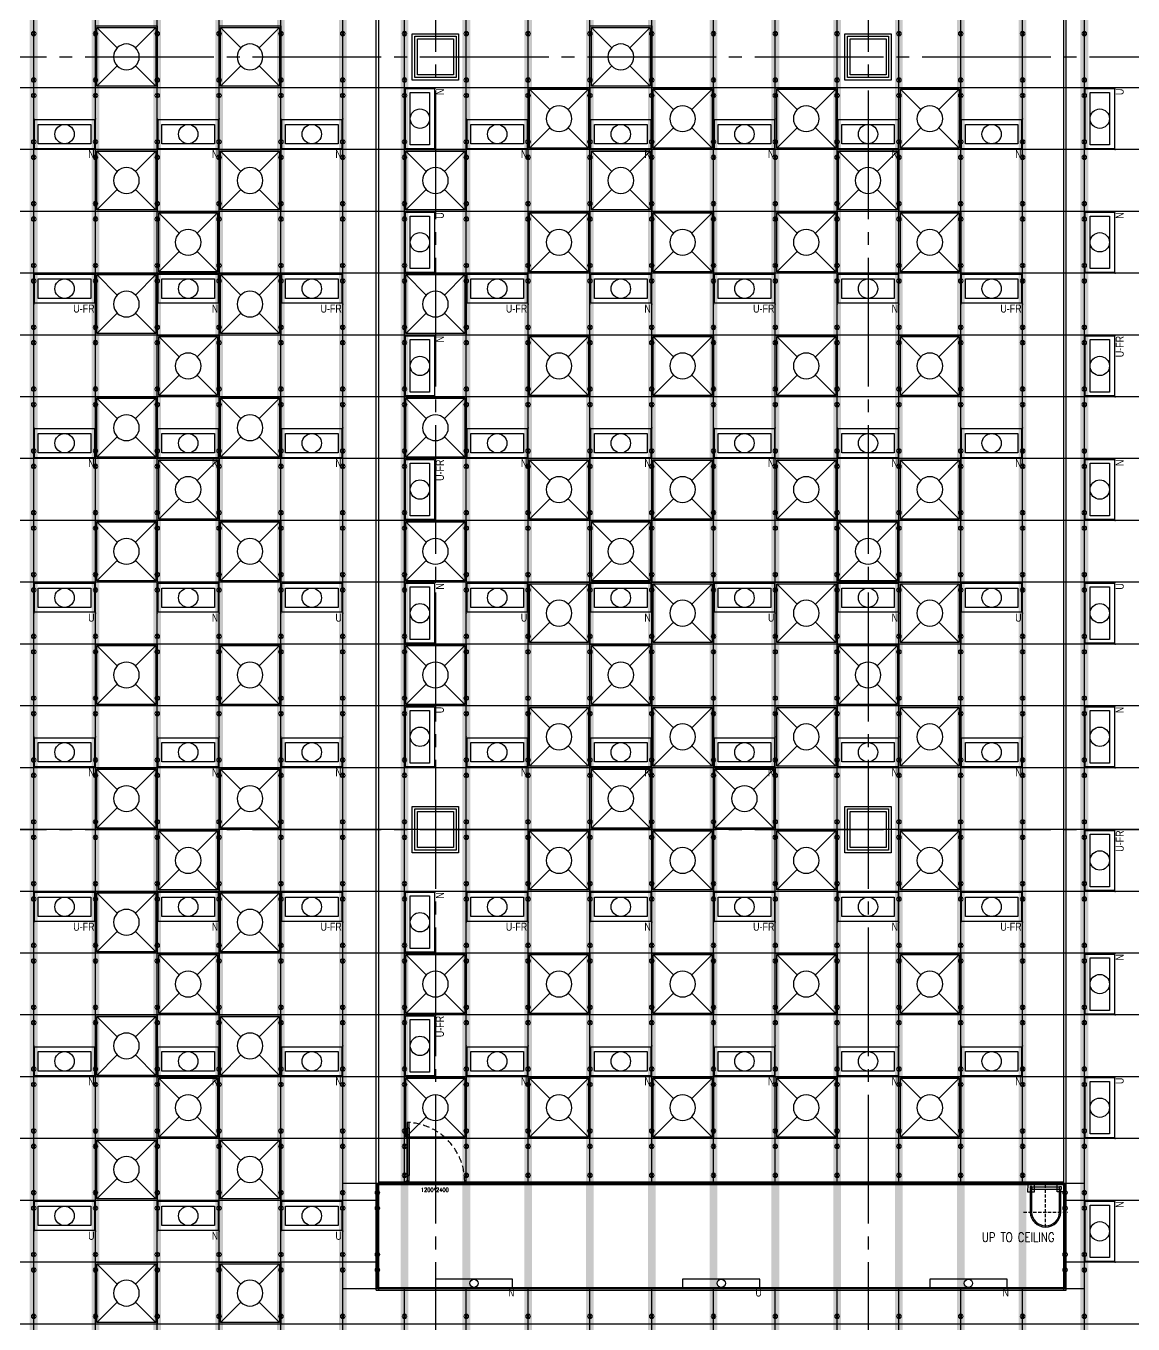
# Model space of a CAD drawing. Header units: millimetres. Extents: x -17313 to 27370, y -1010 to 13584.
# Drawn here: x 4365 to 6515, y 2040 to 4560 of the extents above; entities that cross this region are included whole.
import ezdxf
from ezdxf.enums import TextEntityAlignment as Align

# ---------------------------------------------------------------- set-up
doc = ezdxf.new("R2010")
doc.units = ezdxf.units.MM
doc.header["$LTSCALE"] = 100
for name, pattern in [('188K-SM-03-F10-ARCH-PA-Y2257103$0$18P6-SM-03-C40-ARCH-PA-Y2211058$0$DASHED', [19.05, 12.7, -6.35]), ('188K-SM-03-F10-ARCH-PA-Y2257103$0$AP5A-SM-03-F20-ARCH-PA-Y2230801+Y2230803$0$ALL-PA-TXT-Y2221201$0$DASHED', [19.05, 12.7, -6.35]), ('X-S-FAB-L10$0$COL-CEN-LIN', [3.25, 2.5, -0.25, 0.25, -0.25])]:
    doc.linetypes.add(name, pattern=pattern)
for name, color, linetype in [('0-XREF', 7, 'Continuous'), ('188K-SM-03-F10-ARCH-CEIL-Y2257103$0$K-CEIL-4.2', 8, 'Continuous'), ('188K-SM-03-F10-ARCH-CEIL-Y2257103$0$K-CEIL-4.2-AREA', 8, 'Continuous'), ('188K-SM-03-F10-ARCH-CEIL-Y2257103$0$K-鋼構', 121, 'Continuous'), ('188K-SM-03-F10-ARCH-PA-Y2257103$0$K-Door', 53, 'Continuous'), ('188K-SM-03-F10-ARCH-PA-Y2257103$0$K-P-LAD-420', 53, 'Continuous'), ('188K-SM-03-F10-ARCH-PA-Y2257103$0$K-P1S-4.2-單抗', 53, 'Continuous'), ('188K-SM-03-F10-ARCH-PA-Y2257103$0$K-P2D-4.2-雙抗', 53, 'Continuous'), ('188K-SM-06-F10-ELEC-LIGHT-Y2257103$0$E-LIGHT(W)-N', 8, 'Continuous'), ('188K-SM-06-F10-ELEC-LIGHT-Y2257103$0$E-LIGHT(W)-U FR', 8, 'Continuous'), ('188K-SM-06-F10-ELEC-LIGHT-Y2257103$0$E-LIGHT(W)-U XLPE', 8, 'Continuous'), ('188K-SM-06-F10-HVAC-FFU-Y2257103$0$AC-FFU-ULPA', 4, 'Continuous'), ('X-S-FAB-L10$0$0-DIM-TXT', 8, 'Continuous'), ('X-S-FAB-L10$0$BLOCK', 8, 'Continuous'), ('X-S-FAB-L10$0$CCL', 8, 'X-S-FAB-L10$0$COL-CEN-LIN'), ('X-S-FAB-L10$0$COL-S', 8, 'Continuous')]:
    doc.layers.add(name, color=color, linetype=linetype)
doc.layers.add('188K-SM-03-F10-ARCH-CEIL-Y2257103$0$K-吊點-標準', color=8, linetype='Continuous', lineweight=9)
doc.layers.add('188K-SM-03-F10-ARCH-PA-Y2257103$0$K-0-TXT-高度', color=53, linetype='Continuous', plot=False)
doc.layers.add('188K-SM-06-F10-ELEC-LIGHT-Y2257103$0$Defpoints-CAS', color=8, linetype='Continuous', plot=False)
doc.styles.add('188K-SM-03-F10-ARCH-PA-Y2257103$0$18P2-XFDP10$0$AA-TXT', font='simplex.shx', dxfattribs={"width": 0.8, "bigfont": 'chineset.shx'})
doc.styles.add('188K-SM-03-F10-ARCH-PA-Y2257103$0$AP5A-SM-03-F20-ARCH-PA-Y2230801+Y2230803$0$ALL-PA-TXT-Y2221201$0$Standard', font='txt.shx', dxfattribs={"bigfont": 'chineset.shx'})
doc.styles.add('188K-SM-06-F10-ELEC-LIGHT-Y2257103$0$Standard', font='arial.ttf')
doc.styles.add('X-S-FAB-L10$0$CHINA', font='simplex.shx', dxfattribs={"width": 0.75, "bigfont": 'chineset.shx'})
doc.styles.add('X-S-FAB-L10$0$Standard', font='', dxfattribs={"width": 0.8})
doc.styles.add('X-S-FAB-L10$0$TG_NOTE_TEXT', font='simplex.shx', dxfattribs={"width": 0.75, "bigfont": 'chineset.shx'})
doc.styles.get('X-S-FAB-L10$0$Standard').set_extended_font_data('Microsoft JhengHei')

# ---------------------------------------------------------------- blocks, each defined once
blk = doc.blocks.new('188K-SM-06-F10-HVAC-FFU-Y2257103$0$H-FU-U-12x12')
for p, q in [((423, 777), (28, 1172)), ((777, 777), (1172, 1172)), ((28, 28), (423, 423)), ((1172, 28), (777, 423))]:
    blk.add_line(p, q)
blk.add_lwpolyline([(1172, 28), (1172, 1172), (28, 1172), (28, 28)], close=True)
blk.add_circle((600, 600), 250)
at = {"layer": 'DefPoints'}
blk.add_lwpolyline([(1200, 1200), (0, 1200), (0, 0), (1200, 0)], close=True, dxfattribs=at)
blk = doc.blocks.new('188K-SM-06-F10-HVAC-FFU-Y2257103')
at = {"layer": '188K-SM-06-F10-HVAC-FFU-Y2257103$0$AC-FFU-ULPA', "xscale": -0.09999999999999432, "yscale": 0.09999999999999432, "zscale": 0.09999999999999432}
for p in [(4620, 4440), (4860, 4440), (5580, 4440), (5460, 4320), (5700, 4320), (5940, 4320), (6180, 4320), (4620, 4200), (4860, 4200), (5220, 4200), (5580, 4200), (6060, 4200), (4740, 4080), (5460, 4080), (5700, 4080), (5940, 4080), (6180, 4080), (4620, 3960), (4860, 3960), (5220, 3960), (4740, 3840), (5460, 3840), (5700, 3840), (5940, 3840), (6180, 3840), (4620, 3720), (4860, 3720), (5220, 3720), (4740, 3600), (5460, 3600), (5700, 3600), (5940, 3600), (6180, 3600), (4620, 3480), (4860, 3480), (5220, 3480), (5580, 3480), (6060, 3480), (5460, 3360), (5700, 3360), (5940, 3360), (6180, 3360), (4620, 3240), (4860, 3240), (5220, 3240), (5580, 3240), (6060, 3240), (5460, 3120), (5700, 3120), (5940, 3120), (6180, 3120), (4620, 3000), (4860, 3000), (5580, 3000), (5820, 3000), (4740, 2880), (5460, 2880), (5700, 2880), (5940, 2880), (6180, 2880), (4620, 2760), (4860, 2760), (4740, 2640), (5220, 2640), (5460, 2640), (5700, 2640), (5940, 2640), (6180, 2640), (4620, 2520), (4860, 2520), (4740, 2400), (5220, 2400), (5460, 2400), (5700, 2400), (5940, 2400), (6180, 2400), (4620, 2280), (4860, 2280), (4620, 2040), (4860, 2040)]:
    blk.add_blockref('188K-SM-06-F10-HVAC-FFU-Y2257103$0$H-FU-U-12x12', p, dxfattribs=at)
blk = doc.blocks.new('X-S-FAB-L10$0$FAB2-L05')
at = {"layer": 'X-S-FAB-L10$0$CCL'}
for p, q in [((-21000, 11005), (-21000, 0)), ((-20160, 11005), (-20160, 0)), ((-26880, 5220), (1210, 5220)), ((-26880, 3720), (1210, 3720))]:
    blk.add_line(p, q, dxfattribs=at)
at = {"layer": 'X-S-FAB-L10$0$COL-S'}
for points in [[(-21035, 5255), (-20965, 5255), (-20965, 5185), (-21035, 5185)], [(-20195, 5255), (-20125, 5255), (-20125, 5185), (-20195, 5185)], [(-21035, 3755), (-20965, 3755), (-20965, 3685), (-21035, 3685)], [(-20195, 3755), (-20125, 3755), (-20125, 3685), (-20195, 3685)]]:
    blk.add_lwpolyline(points, close=True, dxfattribs=at)
blk = doc.blocks.new('X-S-FAB-L10')
at = {"layer": 'X-S-FAB-L10$0$COL-S'}
for p, q in [((5125, 4535), (5195, 4535)), ((5125, 4465), (5125, 4535)), ((5195, 4535), (5195, 4465)), ((5965, 4535), (6035, 4535)), ((5965, 4465), (5965, 4535)), ((6035, 4535), (6035, 4465)), ((5195, 4465), (5125, 4465)), ((6035, 4465), (5965, 4465)), ((5125, 3035), (5195, 3035)), ((5125, 2965), (5125, 3035)), ((5195, 3035), (5195, 2965)), ((5965, 3035), (6035, 3035)), ((5965, 2965), (5965, 3035)), ((6035, 3035), (6035, 2965)), ((5195, 2965), (5125, 2965)), ((6035, 2965), (5965, 2965))]:
    blk.add_line(p, q, dxfattribs=at)
at = {"layer": 'X-S-FAB-L10$0$BLOCK'}
blk.add_blockref('X-S-FAB-L10$0$FAB2-L05', (26160, -720), dxfattribs=at)
at = {"style": 'X-S-FAB-L10$0$TG_NOTE_TEXT', "width": 0.5, "flags": 1}
for p in [(7463.301, 9020), (18268.251, 8649), (11197.77, 4800.167), (16485.801, 4800.167), (25420.27, 2635), (13360, 320.001, 0), (7463.301, -33.333)]:
    blk.add_attdef('WH', text='', height=20, dxfattribs=at).set_placement(p, align=Align.BOTTOM_LEFT)
at = {"width": 0.5}
for style, p in [('X-S-FAB-L10$0$TG_NOTE_TEXT', (7585, 9020)), ('X-S-FAB-L10$0$TG_NOTE_TEXT', (18389.95, 8649)), ('X-S-FAB-L10$0$TG_NOTE_TEXT', (11117.5, 4813.5)), ('X-S-FAB-L10$0$TG_NOTE_TEXT', (16607.5, 4813.5)), ('X-S-FAB-L10$0$TG_NOTE_TEXT', (25350, 2635)), ('X-S-FAB-L10$0$Standard', (13129.375, 325.001, 0)), ('X-S-FAB-L10$0$TG_NOTE_TEXT', (7585, -20))]:
    blk.add_attdef('DESC', text='', height=10, dxfattribs=dict(at, style=style)).set_placement(p, align=Align.BOTTOM_LEFT)
for tag, style, p in [('TYPE', 'X-S-FAB-L10$0$TG_NOTE_TEXT', (7619.286, 9020)), ('NO', 'X-S-FAB-L10$0$TG_NOTE_TEXT', (7650.095, 9020)), ('TYPE', 'X-S-FAB-L10$0$TG_NOTE_TEXT', (18424.236, 8649)), ('NO', 'X-S-FAB-L10$0$TG_NOTE_TEXT', (18455.045, 8649)), ('NO', 'X-S-FAB-L10$0$TG_NOTE_TEXT', (11088.595, 4813.5)), ('TYPE', 'X-S-FAB-L10$0$TG_NOTE_TEXT', (11151.786, 4813.5)), ('TYPE', 'X-S-FAB-L10$0$TG_NOTE_TEXT', (16641.786, 4813.5)), ('NO', 'X-S-FAB-L10$0$TG_NOTE_TEXT', (16672.595, 4813.5)), ('NO', 'X-S-FAB-L10$0$TG_NOTE_TEXT', (25313, 2635)), ('TYPE', 'X-S-FAB-L10$0$TG_NOTE_TEXT', (25350, 2635)), ('NO', 'X-S-FAB-L10$0$Standard', (13100, 320.001, 0)), ('TYPE', 'X-S-FAB-L10$0$Standard', (13129.375, 320.001, 0)), ('TYPE', 'X-S-FAB-L10$0$TG_NOTE_TEXT', (7619.286, -20)), ('NO', 'X-S-FAB-L10$0$TG_NOTE_TEXT', (7650.095, -20))]:
    blk.add_attdef(tag, text='', height=10, dxfattribs=dict(at, style=style)).set_placement(p, align=Align.BOTTOM_RIGHT)
at = {"style": 'X-S-FAB-L10$0$TG_NOTE_TEXT', "width": 0.5, "flags": 1}
for rotation, p in [(180, (43, 7480)), (180, (943, 7480)), (90, (24310, 3717.77)), (270, (17080, 1711.699))]:
    blk.add_attdef('WH', text='', height=20, rotation=rotation, dxfattribs=at).set_placement(p, align=Align.BOTTOM_LEFT)
at = {"width": 0.5}
for rotation, style, p in [(180, 'X-S-FAB-L10$0$Standard', (317.625, 7480)), (180, 'X-S-FAB-L10$0$Standard', (1217.625, 7480)), (90, 'X-S-FAB-L10$0$TG_NOTE_TEXT', (24310, 3647.5)), (270, 'X-S-FAB-L10$0$TG_NOTE_TEXT', (17080, 1605))]:
    blk.add_attdef('DESC', text='', height=10, rotation=rotation, dxfattribs=dict(at, style=style)).set_placement(p, align=Align.BOTTOM_LEFT)
for tag, rotation, style, p in [('TYPE', 180, 'X-S-FAB-L10$0$Standard', (317.625, 7480)), ('NO', 180, 'X-S-FAB-L10$0$Standard', (347, 7480)), ('TYPE', 180, 'X-S-FAB-L10$0$Standard', (1217.625, 7480)), ('NO', 180, 'X-S-FAB-L10$0$Standard', (1247, 7480)), ('TYPE', 90, 'X-S-FAB-L10$0$TG_NOTE_TEXT', (24310, 3647.5)), ('NO', 90, 'X-S-FAB-L10$0$TG_NOTE_TEXT', (24310, 3610.5)), ('TYPE', 270, 'X-S-FAB-L10$0$TG_NOTE_TEXT', (17080, 1605)), ('NO', 270, 'X-S-FAB-L10$0$TG_NOTE_TEXT', (17080, 1573))]:
    blk.add_attdef(tag, text='', height=10, rotation=rotation, dxfattribs=dict(at, style=style)).set_placement(p, align=Align.BOTTOM_RIGHT)
at = {"layer": 'X-S-FAB-L10$0$0-DIM-TXT', "style": 'X-S-FAB-L10$0$CHINA', "width": 0.75}
for p in [(667.414, 7855.1, -2689.4), (22627.353, 6728.814), (25644.722, 6728.814), (24778.787, 5569.051), (1118.252, 4980), (417.801, 4594.623), (23874.84, 4355), (22927.43, 4330.122), (23749.869, 3901.367), (417.801, 3765.236), (1118.252, 3730), (417.801, 3115.79), (536.882, 2227.832), (16908.994, 1782.652), (888.445, 880.466), (16977.43, 750), (18878.841, 750), (25641.221, 553.233), (21364.03, 526.894)]:
    blk.add_attdef('HIG', text='', height=80, dxfattribs=at).set_placement(p, align=Align.MIDDLE_LEFT)
blk = doc.blocks.new('188K-SM-03-F10-ARCH-CEIL-Y2257103$0$A$C2CA95053')
h = blk.add_hatch(color=256)
edge = h.paths.add_edge_path()
edge.add_arc((0, 0), 0.5, 0, 360)
for p, q in [((3.2, 3.2), (-3.2, -3.2)), ((3.2, -3.2), (-3.2, 3.2))]:
    blk.add_line(p, q)
blk.add_lwpolyline([(-1.6, 2.5), (-1.6, -2.5), (1.6, -2.5), (1.6, 2.5)], close=True)
for radius in [4.5, 0.5]:
    blk.add_circle((0, 0), radius)
blk = doc.blocks.new('188K-SM-03-F10-ARCH-CEIL-Y2257103$0$天花板吊點-附調整片 - 3_8_螺桿吊架 100 mm 高調整片-V1-1FL')
blk.add_blockref('188K-SM-03-F10-ARCH-CEIL-Y2257103$0$A$C2CA95053', (0, 0))
blk = doc.blocks.new('188K-SM-03-F10-ARCH-CEIL-Y2257103')
at = {"layer": '188K-SM-03-F10-ARCH-CEIL-Y2257103$0$K-CEIL-4.2'}
for p, q in [((4380, 312.7), (4380, 8632.2)), ((4500, 312.7), (4500, 8632.2)), ((4620, 312.7), (4620, 8632.2)), ((4740, 312.7), (4740, 8632.2)), ((4860, 312.7), (4860, 8632.2)), ((4980, 312.7), (4980, 8632.2)), ((5100, 2313.7), (5100, 8632.2)), ((5220, 2313.7), (5220, 8632.2)), ((5340, 2313.7), (5340, 8632.2)), ((5460, 2313.7), (5460, 8632.2)), ((5580, 2313.7), (5580, 8632.2)), ((5700, 2313.7), (5700, 8632.2)), ((5820, 2313.7), (5820, 8632.2)), ((5940, 2313.7), (5940, 8632.2)), ((6060, 2313.7), (6060, 8632.2)), ((6180, 2313.7), (6180, 8632.2)), ((6300, 2313.7), (6300, 8632.2)), ((6420, 312.7), (6420, 8632.2)), ((23467.2, 4440), (1847.7, 4440)), ((23467.2, 4320), (1847.7, 4320)), ((23467.2, 4200), (1847.7, 4200)), ((23467.2, 4080), (1847.7, 4080)), ((23467.2, 3960), (1847.7, 3960)), ((23467.2, 3840), (1847.7, 3840)), ((23467.2, 3720), (1847.7, 3720)), ((23467.2, 3600), (1847.7, 3600)), ((24297.2, 3480), (1850, 3480)), ((24297.2, 3360), (1847.7, 3360)), ((24297.2, 3240), (1847.7, 3240)), ((24297.2, 3120), (1847.7, 3120)), ((24297.2, 3000), (1847.7, 3000)), ((24297.2, 2880), (1847.7, 2880)), ((24297.2, 2760), (1847.7, 2760)), ((24297.2, 2640), (1847.7, 2640)), ((24297.2, 2520), (1847.7, 2520)), ((24297.2, 2400), (1847.7, 2400)), ((5047.5, 2108.7), (5047.5, 2313.7)), ((6382.5, 2108.7), (6382.5, 2313.7)), ((5047.2, 2280), (1847.7, 2280)), ((24297.2, 2280), (6382.5, 2280)), ((5047.2, 2160), (1847.7, 2160)), ((24297.2, 2160), (6382.5, 2160)), ((5100, 312.7), (5100, 2108.7)), ((5220, 312.7), (5220, 2108.7)), ((5340, 312.7), (5340, 2108.7)), ((5460, 312.7), (5460, 2108.7)), ((5580, 312.7), (5580, 2108.7)), ((5700, 312.7), (5700, 2108.7)), ((5820, 312.7), (5820, 2108.7)), ((5940, 312.7), (5940, 2108.7)), ((6060, 312.7), (6060, 2108.7)), ((6180, 312.7), (6180, 2108.7)), ((6300, 312.7), (6300, 2108.7)), ((16747.2, 2040), (1847.7, 2040))]:
    blk.add_line(p, q, dxfattribs=at)
at = {"layer": '188K-SM-03-F10-ARCH-CEIL-Y2257103$0$K-CEIL-4.2-AREA'}
for p, q in [((4980, 2313.7), (6420, 2313.7)), ((4980, 2108.7), (6420, 2108.7))]:
    blk.add_line(p, q, dxfattribs=at)
for points in [[(5125, 4535), (5195, 4535), (5195, 4465), (5125, 4465)], [(5965, 4535), (6035, 4535), (6035, 4465), (5965, 4465)], [(5125, 3035), (5195, 3035), (5195, 2965), (5125, 2965)], [(5965, 3035), (6035, 3035), (6035, 2965), (5965, 2965)]]:
    blk.add_lwpolyline(points, close=True, dxfattribs=at)
at = {"layer": '188K-SM-03-F10-ARCH-CEIL-Y2257103$0$K-鋼構', "const_width": 15, "elevation": 0}
for points in [[(4380, 8769.9), (4380, 230)], [(4620, 8769.9), (4620, 230)], [(4740, 8769.9), (4740, 230)], [(4860, 8769.9), (4860, 230)], [(4980, 8769.9), (4980, 230)], [(5220, 8769.9), (5220, 230)], [(5340, 8769.9), (5340, 230)], [(5460, 8769.9), (5460, 230)], [(5580, 8769.9), (5580, 230)], [(5820, 8769.9), (5820, 230)], [(5940, 8769.9), (5940, 230)], [(6060, 8769.9), (6060, 230)], [(6180, 8769.9), (6180, 230)], [(6420, 8769.9), (6420, 230)]]:
    blk.add_lwpolyline(points, dxfattribs=at)
at = {"layer": '188K-SM-03-F10-ARCH-CEIL-Y2257103$0$K-鋼構', "const_width": 15}
for points in [[(4500, 8769.9), (4500, 230)], [(5100, 8769.9), (5100, 230)], [(5700, 8769.9), (5700, 230)], [(6300, 8769.9), (6300, 230)]]:
    blk.add_lwpolyline(points, dxfattribs=at)
at = {"layer": '188K-SM-03-F10-ARCH-CEIL-Y2257103$0$K-吊點-標準', "color": 170, "lineweight": 18, "rotation": 179.9999999999997}
for p in [(4380, 4545), (4500, 4545), (4620, 4545), (4740, 4545), (4860, 4545), (4980, 4545), (5100, 4545), (5220, 4545), (5340, 4545), (5460, 4545), (5580, 4545), (5700, 4545), (5820, 4545), (5940, 4545), (6060, 4545), (6180, 4545), (6300, 4545), (6420, 4545), (4380, 4455), (4500, 4455), (4620, 4455), (4740, 4455), (4860, 4455), (4980, 4455), (5100, 4455), (5220, 4455), (5340, 4455), (5460, 4455), (5580, 4455), (5700, 4455), (5820, 4455), (5940, 4455), (6060, 4455), (6180, 4455), (6300, 4455), (6420, 4455), (4380, 4425), (4500, 4425), (4620, 4425), (4740, 4425), (4860, 4425), (4980, 4425), (5100, 4425), (5220, 4425), (5340, 4425), (5460, 4425), (5580, 4425), (5700, 4425), (5820, 4425), (5940, 4425), (6060, 4425), (6180, 4425), (6300, 4425), (6420, 4425), (4380, 4335), (4500, 4335), (4620, 4335), (4740, 4335), (4860, 4335), (4980, 4335), (5100, 4335), (5220, 4335), (5340, 4335), (5460, 4335), (5580, 4335), (5700, 4335), (5820, 4335), (5940, 4335), (6060, 4335), (6180, 4335), (6300, 4335), (6420, 4335), (4380, 4305), (4500, 4305), (4620, 4305), (4740, 4305), (4860, 4305), (4980, 4305), (5100, 4305), (5220, 4305), (5340, 4305), (5460, 4305), (5580, 4305), (5700, 4305), (5820, 4305), (5940, 4305), (6060, 4305), (6180, 4305), (6300, 4305), (6420, 4305), (4380, 4215), (4500, 4215), (4620, 4215), (4740, 4215), (4860, 4215), (4980, 4215), (5100, 4215), (5220, 4215), (5340, 4215), (5460, 4215), (5580, 4215), (5700, 4215), (5820, 4215), (5940, 4215), (6060, 4215), (6180, 4215), (6300, 4215), (6420, 4215), (4380, 4185), (4500, 4185), (4620, 4185), (4740, 4185), (4860, 4185), (4980, 4185), (5100, 4185), (5220, 4185), (5340, 4185), (5460, 4185), (5580, 4185), (5700, 4185), (5820, 4185), (5940, 4185), (6060, 4185), (6180, 4185), (6300, 4185), (6420, 4185), (4380, 4095), (4500, 4095), (4620, 4095), (4740, 4095), (4860, 4095), (4980, 4095), (5100, 4095), (5220, 4095), (5340, 4095), (5460, 4095), (5580, 4095), (5700, 4095), (5820, 4095), (5940, 4095), (6060, 4095), (6180, 4095), (6300, 4095), (6420, 4095), (4380, 4065), (4500, 4065), (4620, 4065), (4740, 4065), (4860, 4065), (4980, 4065), (5100, 4065), (5220, 4065), (5340, 4065), (5460, 4065), (5580, 4065), (5700, 4065), (5820, 4065), (5940, 4065), (6060, 4065), (6180, 4065), (6300, 4065), (6420, 4065), (4380, 3975), (4500, 3975), (4620, 3975), (4740, 3975), (4860, 3975), (4980, 3975), (5100, 3975), (5220, 3975), (5340, 3975), (5460, 3975), (5580, 3975), (5700, 3975), (5820, 3975), (5940, 3975), (6060, 3975), (6180, 3975), (6300, 3975), (6420, 3975), (4380, 3945), (4500, 3945), (4620, 3945), (4740, 3945), (4860, 3945), (4980, 3945), (5100, 3945), (5220, 3945), (5340, 3945), (5460, 3945), (5580, 3945), (5700, 3945), (5820, 3945), (5940, 3945), (6060, 3945), (6180, 3945), (6300, 3945), (6420, 3945), (4380, 3855), (4500, 3855), (4620, 3855), (4740, 3855), (4860, 3855), (4980, 3855), (5100, 3855), (5220, 3855), (5340, 3855), (5460, 3855), (5580, 3855), (5700, 3855), (5820, 3855), (5940, 3855), (6060, 3855), (6180, 3855), (6300, 3855), (6420, 3855), (4380, 3825), (4500, 3825), (4620, 3825), (4740, 3825), (4860, 3825), (4980, 3825), (5100, 3825), (5220, 3825), (5340, 3825), (5460, 3825), (5580, 3825), (5700, 3825), (5820, 3825), (5940, 3825), (6060, 3825), (6180, 3825), (6300, 3825), (6420, 3825), (4380, 3735), (4500, 3735), (4620, 3735), (4740, 3735), (4860, 3735), (4980, 3735), (5100, 3735), (5220, 3735), (5340, 3735), (5460, 3735), (5580, 3735), (5700, 3735), (5820, 3735), (5940, 3735), (6060, 3735), (6180, 3735), (6300, 3735), (6420, 3735), (4380, 3705), (4500, 3705), (4620, 3705), (4740, 3705), (4860, 3705), (4980, 3705), (5100, 3705), (5220, 3705), (5340, 3705), (5460, 3705), (5580, 3705), (5700, 3705), (5820, 3705), (5940, 3705), (6060, 3705), (6180, 3705), (6300, 3705), (6420, 3705), (4380, 3615), (4500, 3615), (4620, 3615), (4740, 3615), (4860, 3615), (4980, 3615), (5100, 3615), (5220, 3615), (5340, 3615), (5460, 3615), (5580, 3615), (5700, 3615), (5820, 3615), (5940, 3615), (6060, 3615), (6180, 3615), (6300, 3615), (6420, 3615), (4380, 3585), (4500, 3585), (4620, 3585), (4740, 3585), (4860, 3585), (4980, 3585), (5100, 3585), (5220, 3585), (5340, 3585), (5460, 3585), (5580, 3585), (5700, 3585), (5820, 3585), (5940, 3585), (6060, 3585), (6180, 3585), (6300, 3585), (6420, 3585), (4380, 3495), (4500, 3495), (4620, 3495), (4740, 3495), (4860, 3495), (4980, 3495), (5100, 3495), (5220, 3495), (5340, 3495), (5460, 3495), (5580, 3495), (5700, 3495), (5820, 3495), (5940, 3495), (6060, 3495), (6180, 3495), (6300, 3495), (6420, 3495), (4380, 3465), (4500, 3465), (4620, 3465), (4740, 3465), (4860, 3465), (4980, 3465), (5100, 3465), (5220, 3465), (5340, 3465), (5460, 3465), (5580, 3465), (5700, 3465), (5820, 3465), (5940, 3465), (6060, 3465), (6180, 3465), (6300, 3465), (6420, 3465), (4380, 3375), (4500, 3375), (4620, 3375), (4740, 3375), (4860, 3375), (4980, 3375), (5100, 3375), (5220, 3375), (5340, 3375), (5460, 3375), (5580, 3375), (5700, 3375), (5820, 3375), (5940, 3375), (6060, 3375), (6180, 3375), (6300, 3375), (6420, 3375), (4380, 3345), (4500, 3345), (4620, 3345), (4740, 3345), (4860, 3345), (4980, 3345), (5100, 3345), (5220, 3345), (5340, 3345), (5460, 3345), (5580, 3345), (5700, 3345), (5820, 3345), (5940, 3345), (6060, 3345), (6180, 3345), (6300, 3345), (6420, 3345), (4380, 3255), (4500, 3255), (4620, 3255), (4740, 3255), (4860, 3255), (4980, 3255), (5100, 3255), (5220, 3255), (5340, 3255), (5460, 3255), (5580, 3255), (5700, 3255), (5820, 3255), (5940, 3255), (6060, 3255), (6180, 3255), (6300, 3255), (6420, 3255), (4380, 3225), (4500, 3225), (4620, 3225), (4740, 3225), (4860, 3225), (4980, 3225), (5100, 3225), (5220, 3225), (5340, 3225), (5460, 3225), (5580, 3225), (5700, 3225), (5820, 3225), (5940, 3225), (6060, 3225), (6180, 3225), (6300, 3225), (6420, 3225), (4380, 3135), (4500, 3135), (4620, 3135), (4740, 3135), (4860, 3135), (4980, 3135), (5100, 3135), (5220, 3135), (5340, 3135), (5460, 3135), (5580, 3135), (5700, 3135), (5820, 3135), (5940, 3135), (6060, 3135), (6180, 3135), (6300, 3135), (6420, 3135), (4380, 3105), (4500, 3105), (4620, 3105), (4740, 3105), (4860, 3105), (4980, 3105), (5100, 3105), (5220, 3105), (5340, 3105), (5460, 3105), (5580, 3105), (5700, 3105), (5820, 3105), (5940, 3105), (6060, 3105), (6180, 3105), (6300, 3105), (6420, 3105), (4380, 3015), (4500, 3015), (4620, 3015), (4740, 3015), (4860, 3015), (4980, 3015), (5100, 3015), (5220, 3015), (5340, 3015), (5460, 3015), (5580, 3015), (5700, 3015), (5820, 3015), (5940, 3015), (6060, 3015), (6180, 3015), (6300, 3015), (6420, 3015), (4380, 2985), (4500, 2985), (4620, 2985), (4740, 2985), (4860, 2985), (4980, 2985), (5100, 2985), (5220, 2985), (5340, 2985), (5460, 2985), (5580, 2985), (5700, 2985), (5820, 2985), (5940, 2985), (6060, 2985), (6180, 2985), (6300, 2985), (6420, 2985), (4380, 2895), (4500, 2895), (4620, 2895), (4740, 2895), (4860, 2895), (4980, 2895), (5100, 2895), (5220, 2895), (5340, 2895), (5460, 2895), (5580, 2895), (5700, 2895), (5820, 2895), (5940, 2895), (6060, 2895), (6180, 2895), (6300, 2895), (6420, 2895), (4380, 2865), (4500, 2865), (4620, 2865), (4740, 2865), (4860, 2865), (4980, 2865), (5100, 2865), (5220, 2865), (5340, 2865), (5460, 2865), (5580, 2865), (5700, 2865), (5820, 2865), (5940, 2865), (6060, 2865), (6180, 2865), (6300, 2865), (6420, 2865), (4380, 2775), (4500, 2775), (4620, 2775), (4740, 2775), (4860, 2775), (4980, 2775), (5100, 2775), (5220, 2775), (5340, 2775), (5460, 2775), (5580, 2775), (5700, 2775), (5820, 2775), (5940, 2775), (6060, 2775), (6180, 2775), (6300, 2775), (6420, 2775), (4380, 2745), (4500, 2745), (4620, 2745), (4740, 2745), (4860, 2745), (4980, 2745), (5100, 2745), (5220, 2745), (5340, 2745), (5460, 2745), (5580, 2745), (5700, 2745), (5820, 2745), (5940, 2745), (6060, 2745), (6180, 2745), (6300, 2745), (6420, 2745), (4380, 2655), (4500, 2655), (4620, 2655), (4740, 2655), (4860, 2655), (4980, 2655), (5100, 2655), (5220, 2655), (5340, 2655), (5460, 2655), (5580, 2655), (5700, 2655), (5820, 2655), (5940, 2655), (6060, 2655), (6180, 2655), (6300, 2655), (6420, 2655), (4380, 2625), (4500, 2625), (4620, 2625), (4740, 2625), (4860, 2625), (4980, 2625), (5100, 2625), (5220, 2625), (5340, 2625), (5460, 2625), (5580, 2625), (5700, 2625), (5820, 2625), (5940, 2625), (6060, 2625), (6180, 2625), (6300, 2625), (6420, 2625), (4380, 2535), (4500, 2535), (4620, 2535), (4740, 2535), (4860, 2535), (4980, 2535), (5100, 2535), (5220, 2535), (5340, 2535), (5460, 2535), (5580, 2535), (5700, 2535), (5820, 2535), (5940, 2535), (6060, 2535), (6180, 2535), (6300, 2535), (6420, 2535), (4380, 2505), (4500, 2505), (4620, 2505), (4740, 2505), (4860, 2505), (4980, 2505), (5100, 2505), (5220, 2505), (5340, 2505), (5460, 2505), (5580, 2505), (5700, 2505), (5820, 2505), (5940, 2505), (6060, 2505), (6180, 2505), (6300, 2505), (6420, 2505), (4380, 2415), (4500, 2415), (4620, 2415), (4740, 2415), (4860, 2415), (4980, 2415), (5100, 2415), (5220, 2415), (5340, 2415), (5460, 2415), (5580, 2415), (5700, 2415), (5820, 2415), (5940, 2415), (6060, 2415), (6180, 2415), (6300, 2415), (6420, 2415), (4380, 2385), (4500, 2385), (4620, 2385), (4740, 2385), (4860, 2385), (4980, 2385), (5100, 2385), (5220, 2385), (5340, 2385), (5460, 2385), (5580, 2385), (5700, 2385), (5820, 2385), (5940, 2385), (6060, 2385), (6180, 2385), (6300, 2385), (6420, 2385), (5100, 2328.7), (5220, 2328.7), (5340, 2328.7), (5460, 2328.7), (5580, 2328.7), (5700, 2328.7), (5820, 2328.7), (5940, 2328.7), (6060, 2328.7), (6180, 2328.7), (6300, 2328.7), (4380, 2295), (4500, 2295), (4620, 2295), (4740, 2295), (4860, 2295), (4980, 2295), (5047.5, 2295), (6382.5, 2295), (6420, 2295), (4380, 2265), (4500, 2265), (4620, 2265), (4740, 2265), (4860, 2265), (4980, 2265), (5047.5, 2265), (6382.5, 2265), (6420, 2265), (4380, 2175), (4500, 2175), (4620, 2175), (4740, 2175), (4860, 2175), (4980, 2175), (5047.5, 2175), (6382.5, 2175), (6420, 2175), (4380, 2145), (4500, 2145), (4620, 2145), (4740, 2145), (4860, 2145), (4980, 2145), (5047.5, 2145), (6382.5, 2145), (6420, 2145), (4380, 2055), (4500, 2055), (4620, 2055), (4740, 2055), (4860, 2055), (4980, 2055), (5100, 2055), (5220, 2055), (5340, 2055), (5460, 2055), (5580, 2055), (5700, 2055), (5820, 2055), (5940, 2055), (6060, 2055), (6180, 2055), (6300, 2055), (6420, 2055)]:
    blk.add_blockref('188K-SM-03-F10-ARCH-CEIL-Y2257103$0$天花板吊點-附調整片 - 3_8_螺桿吊架 100 mm 高調整片-V1-1FL', p, dxfattribs=at)
blk = doc.blocks.new('188K-SM-03-F10-ARCH-PA-Y2257103$0$單開庫板門-1200x2400)圓型拉環鎖+輔助鎖)')
at = {"ltscale": 0.1}
for p, q in [((26008.6, -11403.6), (26004.5, -11403.6)), ((26004.5, -11403.6), (26004.5, -11414.1)), ((26004.5, -11414.1), (26004.5, -11415.3)), ((26004.5, -11414.1), (26008.6, -11414.1)), ((26004.5, -11415.4), (26004.6, -11415.5)), ((26008.6, -11414), (26004.6, -11414)), ((26004.6, -11414.3), (26004.6, -11414.2)), ((26004.6, -11415.3), (26004.6, -11414.5)), ((26004.7, -11414.1), (26006.5, -11414.1)), ((26005.1, -11414.4), (26004.7, -11414.4)), ((26004.7, -11414.5), (26005.1, -11414.5)), ((26004.7, -11414.5), (26004.7, -11506)), ((26004.7, -11506), (26004.7, -11414.5)), ((26004.7, -11414.5), (26004.7, -11414.5)), ((26004.7, -11415.4), (26004.7, -11415.3)), ((26005.2, -11414.4), (26005.2, -11414.4)), ((26006.5, -11414.1), (26006.6, -11414.1)), ((26006.6, -11414.1), (26006.6, -11414.1)), ((26006.6, -11414.1), (26008.4, -11414.1)), ((26008.4, -11414.4), (26008, -11414.4)), ((26008, -11414.4), (26008, -11414.4)), ((26008, -11414.5), (26008.4, -11414.5)), ((26008.4, -11506), (26008.4, -11414.5)), ((26008.4, -11414.5), (26008.4, -11414.5)), ((26008.4, -11414.5), (26008.4, -11506)), ((26008.4, -11415.3), (26008.4, -11415.4)), ((26008.5, -11414.2), (26008.5, -11414.3)), ((26008.5, -11414.5), (26008.5, -11415.3)), ((26008.5, -11415.5), (26008.6, -11415.4)), ((26008.6, -11414.1), (26008.6, -11403.6)), ((26008.6, -11415.3), (26008.6, -11414.1)), ((26008.6, -11506.4), (26004.5, -11506.4)), ((26004.5, -11506.4), (26004.5, -11518)), ((26004.7, -11506), (26004.7, -11506)), ((26008.4, -11506), (26008.4, -11506)), ((26008.6, -11518), (26008.6, -11506.4)), ((25999.5, -11519.7), (25999.5, -11523.2)), ((26002.5, -11519.1), (26000, -11519.1)), ((26000, -11523.7), (26002.4, -11523.7)), ((26002.4, -11523.7), (26004.1, -11522.6)), ((26002.9, -11518.5), (26002.6, -11518.5)), ((26002.6, -11518.5), (26002.6, -11521)), ((26002.6, -11521.9), (26002.6, -11519.3)), ((26002.6, -11521), (26002.9, -11521)), ((26003.4, -11521.9), (26002.6, -11521.9)), ((26002.9, -11521), (26002.9, -11518.5)), ((26003.3, -11522.2), (26003.3, -11522)), ((26003.3, -11522), (26003.4, -11522)), ((26004, -11522.2), (26003.3, -11522.2)), ((26008.3, -11517.5), (26003.6, -11517.5)), ((26003.6, -11517.5), (26003.6, -11517.7)), ((26003.6, -11517.7), (26008.3, -11517.7)), ((26004.1, -11521.9), (26003.9, -11521.9)), ((26003.9, -11522), (26004, -11522)), ((26004, -11522), (26004, -11522.2)), ((26004.2, -11522.4), (26004.2, -11521.9)), ((26004.5, -11518), (26008.6, -11518)), ((26008.3, -11517.7), (26008.3, -11517.5)), ((26114.8, -11521.9), (26115.1, -11521.9)), ((26114.8, -11522.4), (26114.8, -11521.9)), ((26114.9, -11522), (26114.9, -11522.2)), ((26115.1, -11522), (26114.9, -11522)), ((26114.9, -11522.2), (26115.7, -11522.2)), ((26116.6, -11523.7), (26114.9, -11522.6)), ((26115.5, -11521.9), (26116.3, -11521.9)), ((26115.7, -11522), (26115.5, -11522)), ((26115.7, -11522.2), (26115.7, -11522)), ((26116.3, -11521.9), (26116.3, -11519.3)), ((26116.5, -11519.1), (26119, -11519.1)), ((26119, -11523.7), (26116.6, -11523.7)), ((26119.5, -11519.7), (26119.5, -11523.2))]:
    blk.add_line(p, q, dxfattribs=at)
blk.add_lwpolyline([(26006.6, -11506.4), (26006.5, -11506.3), (26004.7, -11506.3, -0.414214), (26004.6, -11506.3), (26004.6, -11506.1, -0.414214), (26004.7, -11506.1), (26005.1, -11506.1, 0.414214), (26005.2, -11506.1), (26005.2, -11506, 0.414214), (26005.1, -11506), (26004.7, -11506, -0.414214), (26004.6, -11506), (26004.6, -11505.2, -0.414214), (26004.7, -11505.2), (26004.7, -11505.2, 0.414214), (26004.7, -11505.2), (26004.7, -11505, 0.72636), (26004.6, -11505), (26004.5, -11505.1, 0.158507), (26004.5, -11505.2), (26004.5, -11506.4, 0.414214), (26004.6, -11506.5), (26008.6, -11506.5, 0.414214), (26008.6, -11506.4), (26008.6, -11505.2, 0.158507), (26008.6, -11505.1), (26008.5, -11505, 0.72636), (26008.4, -11505), (26008.4, -11505.2, 0.414214), (26008.5, -11505.2, -0.414214), (26008.5, -11505.2), (26008.5, -11506, -0.414214), (26008.4, -11506), (26008, -11506, 0.414214), (26008, -11506), (26008, -11506.1, 0.414214), (26008, -11506.1), (26008.4, -11506.1, -0.414214), (26008.5, -11506.1), (26008.5, -11506.3, -0.414214), (26008.4, -11506.3), (26006.6, -11506.3)], format="xyb", close=True, dxfattribs=at)
for points in [[(25999.5, -11518.9), (25999.5, -11523.9)], [(26119.5, -11518.9), (26119.5, -11523.9)]]:
    blk.add_lwpolyline(points)
for centre, radius, start, end in [((26004.6, -11414.1), 0.0313, 90, 180), ((26004.6, -11415.3), 0.0313, 180, 216.0274), ((26004.7, -11414.2), 0.0313, 90, 180), ((26004.7, -11414.3), 0.0313, 180, 270), ((26004.7, -11414.5), 0.0313, 90, 180), ((26004.7, -11415.3), 0.0209, 180, 270), ((26004.7, -11415.4), 0.0313, 216.0274, 360), ((26004.7, -11415.3), 0.0209, 360, 90), ((26005.1, -11414.4), 0.0313, 270, 0), ((26005.1, -11414.4), 0.0313, 0, 90), ((26008, -11414.4), 0.0313, 90, 180), ((26008, -11414.4), 0.0313, 180, 270), ((26008.4, -11414.2), 0.0313, 360, 90), ((26008.4, -11414.3), 0.0313, 270, 0), ((26008.4, -11414.5), 0.0313, 0, 90), ((26008.5, -11415.3), 0.0209, 90, 180), ((26008.5, -11415.4), 0.0313, 180, 323.9726), ((26008.5, -11415.3), 0.0209, 270, 360), ((26008.6, -11414.1), 0.0313, 360, 90), ((26008.6, -11415.3), 0.0313, 323.9726, 360)]:
    blk.add_arc(centre, radius, start, end, dxfattribs=at)
at = {"linetype": '188K-SM-03-F10-ARCH-PA-Y2257103$0$AP5A-SM-03-F20-ARCH-PA-Y2230801+Y2230803$0$ALL-PA-TXT-Y2221201$0$DASHED', "ltscale": 0.01}
blk.add_arc((26001.1, -11518.7), 115.3, 359.8531, 85.8135, dxfattribs=at)
at = {"ltscale": 0.1}
for centre, major_axis, start_param, end_param in [((26000, -11519.7), (0.369, -0.369), 2.356194, 3.926991), ((26000, -11523.2), (-0.369, -0.369), 5.497787, 7.068583), ((26002.5, -11519.3), (0.111, -0.111), 7.068583, 8.63938), ((26003.4, -11521.9), (-0.0369, -0.0369), 0.785398, 3.926991), ((26003.9, -11521.9), (-0.0369, -0.0369), 3.926991, 7.068583), ((26004.1, -11521.9), (0.0369, -0.0369), 7.068583, 8.63938), ((26003.9, -11522.4), (0.221, -0.221), 6.162283, 7.068583), ((26114.8, -11521.9), (-0.0369, -0.0369), -2.356194, -0.785398), ((26115.1, -11522.4), (-0.221, -0.221), -0.785398, 0.120903), ((26115.1, -11521.9), (0.0369, -0.0369), -0.785398, 2.356194), ((26115.5, -11521.9), (0.0369, -0.0369), 2.356194, 5.497787), ((26116.5, -11519.3), (-0.111, -0.111), -2.356194, -0.785398), ((26119, -11519.7), (-0.369, -0.369), 2.356194, 3.926991), ((26119, -11523.2), (0.369, -0.369), -0.785398, 0.785398)]:
    blk.add_ellipse(centre, major_axis=major_axis, ratio=1, start_param=start_param, end_param=end_param, dxfattribs=at)
at = {"ltscale": 0.1, "extrusion": (0, 0, -1)}
blk.add_ellipse((26003.1, -11517.9), major_axis=(-0.516, 0.516), ratio=1, start_param=5.497787, end_param=11.780972, dxfattribs=at)
at = {"color": 8, "ltscale": 0.1, "style": '188K-SM-03-F10-ARCH-PA-Y2257103$0$AP5A-SM-03-F20-ARCH-PA-Y2230801+Y2230803$0$ALL-PA-TXT-Y2221201$0$Standard', "width": 0.85}
blk.add_text('1200*2400', height=8, dxfattribs=at).set_placement((26058.4, -11534.4), align=Align.MIDDLE_CENTER)
blk = doc.blocks.new('188K-SM-03-F10-ARCH-PA-Y2257103$0$LAD-1')
for points in [[(-33.8, -29.7), (-77.4, -29.7, -0.976777), (-77.4, 29.8), (-33.8, 29.8)], [(-33.8, -27.2), (-77.4, -27.2, -0.974646), (-77.4, 27.3), (-33.8, 27.3)]]:
    blk.add_lwpolyline(points, format="xyb")
at = {"linetype": '188K-SM-03-F10-ARCH-PA-Y2257103$0$18P6-SM-03-C40-ARCH-PA-Y2211058$0$DASHED', "ltscale": 0.005}
for points in [[(-77.4, -42.9), (-77.4, 43.5)], [(-106.5, 0), (-23.9, 0)]]:
    blk.add_lwpolyline(points, dxfattribs=at)
for points in [[(-23.8, 22.2), (-23.8, 35.2), (-37.8, 35.2), (-37.8, 22.2)], [(-27.8, 27), (-27.8, 30), (-33.8, 30), (-33.8, 27)], [(-28.9, 27), (-28.9, -27), (-32.7, -27), (-32.7, 27)], [(-23.9, -21.8), (-23.9, -34.8), (-37.9, -34.8), (-37.9, -21.8)], [(-27.8, -27), (-27.8, -30), (-33.8, -30), (-33.8, -27)]]:
    blk.add_lwpolyline(points, close=True)
for centre in [(-64.6, 28.5), (-105.2, 0), (-93.7, 23.2), (-93.7, -22.5), (-64.6, -28.5)]:
    blk.add_circle(centre, 0.5)
blk = doc.blocks.new('188K-SM-03-F10-ARCH-PA-Y2257103')
at = {"layer": '188K-SM-03-F10-ARCH-PA-Y2257103$0$K-P1S-4.2-單抗'}
for p, q in [((5050, 2316), (6380, 2316)), ((5050, 2311), (6380, 2311)), ((5045, 2106), (6385, 2106)), ((5050, 2111), (6385, 2111))]:
    blk.add_line(p, q, dxfattribs=at)
for points in [[(5115, 4545), (5205, 4545), (5205, 4455), (5115, 4455)], [(5120, 4540), (5200, 4540), (5200, 4460), (5120, 4460)], [(5955, 4545), (6045, 4545), (6045, 4455), (5955, 4455)], [(5960, 4540), (6040, 4540), (6040, 4460), (5960, 4460)], [(5115, 3045), (5205, 3045), (5205, 2955), (5115, 2955)], [(5120, 3040), (5200, 3040), (5200, 2960), (5120, 2960)], [(5955, 3045), (6045, 3045), (6045, 2955), (5955, 2955)], [(5960, 3040), (6040, 3040), (6040, 2960), (5960, 2960)]]:
    blk.add_lwpolyline(points, close=True, dxfattribs=at)
at = {"layer": '188K-SM-03-F10-ARCH-PA-Y2257103$0$K-P2D-4.2-雙抗'}
for p, q in [((5045, 2106), (5045, 8295)), ((5045, 2106), (5045, 8295)), ((5045, 2106), (5045, 8295)), ((5050, 2106), (5050, 8295)), ((5050, 2106), (5050, 8295)), ((5050, 2106), (5050, 8295)), ((6380, 2106), (6380, 8295)), ((6380, 2106), (6380, 8295)), ((6380, 2106), (6380, 8295)), ((6385, 2106), (6385, 8295)), ((6385, 2106), (6385, 8295)), ((6385, 2106), (6385, 8295))]:
    blk.add_line(p, q, dxfattribs=at)
at = {"layer": '188K-SM-03-F10-ARCH-PA-Y2257103$0$K-Door'}
blk.add_blockref('188K-SM-03-F10-ARCH-PA-Y2257103$0$單開庫板門-1200x2400)圓型拉環鎖+輔助鎖)', (-20899.5, 13834.9), dxfattribs=at)
at = {"layer": '188K-SM-03-F10-ARCH-PA-Y2257103$0$K-P-LAD-420', "xscale": -1, "rotation": 269.9277033385915}
blk.add_blockref('188K-SM-03-F10-ARCH-PA-Y2257103$0$LAD-1', (6344.8, 2334.8), dxfattribs=at)
at = {"layer": '188K-SM-03-F10-ARCH-PA-Y2257103$0$K-0-TXT-高度', "style": '188K-SM-03-F10-ARCH-PA-Y2257103$0$18P2-XFDP10$0$AA-TXT', "width": 0.8}
blk.add_text('UP TO CEILING', height=18, rotation=0, dxfattribs=at).set_placement((6291.6, 2208.4, 0), align=Align.MIDDLE)
blk = doc.blocks.new('*U322')
for points in [[(-58.3, -28.3), (-58.3, 28.3), (58.3, 28.3), (58.3, -28.3)], [(-51, -18.8), (-51, 18.8), (51, 18.8), (51, -18.8)]]:
    blk.add_lwpolyline(points, close=True)
blk.add_circle((0, 0), 18.8)
at = {"layer": '188K-SM-06-F10-ELEC-LIGHT-Y2257103$0$Defpoints-CAS'}
for p in [(-60, 30), (60, 30), (-60, -30), (60, -30)]:
    blk.add_point(p, dxfattribs=at)
at = {"style": '188K-SM-06-F10-ELEC-LIGHT-Y2257103$0$Standard', "width": 0.8}
blk.add_text('N', height=15.5, dxfattribs=at).set_placement((58.3, -38.7), align=Align.MIDDLE_RIGHT)
blk = doc.blocks.new('*U323')
for points in [[(-58.3, -28.3), (-58.3, 28.3), (58.3, 28.3), (58.3, -28.3)], [(-51, -18.8), (-51, 18.8), (51, 18.8), (51, -18.8)]]:
    blk.add_lwpolyline(points, close=True)
blk.add_circle((0, 0), 18.8)
at = {"layer": '188K-SM-06-F10-ELEC-LIGHT-Y2257103$0$Defpoints-CAS'}
for p in [(-60, 30), (60, 30), (-60, -30), (60, -30)]:
    blk.add_point(p, dxfattribs=at)
at = {"style": '188K-SM-06-F10-ELEC-LIGHT-Y2257103$0$Standard', "width": 0.8}
blk.add_text('U', height=15.5, dxfattribs=at).set_placement((58.3, -38.7), align=Align.MIDDLE_RIGHT)
blk = doc.blocks.new('*U324')
for points in [[(-58.3, -28.3), (-58.3, 28.3), (58.3, 28.3), (58.3, -28.3)], [(-51, -18.8), (-51, 18.8), (51, 18.8), (51, -18.8)]]:
    blk.add_lwpolyline(points, close=True)
blk.add_circle((0, 0), 18.8)
at = {"layer": '188K-SM-06-F10-ELEC-LIGHT-Y2257103$0$Defpoints-CAS'}
for p in [(-60, 30), (60, 30), (-60, -30), (60, -30)]:
    blk.add_point(p, dxfattribs=at)
at = {"style": '188K-SM-06-F10-ELEC-LIGHT-Y2257103$0$Standard', "width": 0.8}
blk.add_text('U-FR', height=15.53, dxfattribs=at).set_placement((58.3, -38.7), align=Align.MIDDLE_RIGHT)
blk = doc.blocks.new('*U307')
at = {"ltscale": 600}
blk.add_lwpolyline([(-75, -8.1), (75, -8.1), (75, 8.1), (-75, 8.1)], close=True, dxfattribs=at)
blk.add_circle((0, 0), 8.1, dxfattribs=at)
at = {"style": '188K-SM-06-F10-ELEC-LIGHT-Y2257103$0$Standard', "width": 0.8}
blk.add_text('U', height=15, rotation=360, dxfattribs=at).set_placement((78.5, -18.1), align=Align.MIDDLE_RIGHT)
blk = doc.blocks.new('*U306')
at = {"ltscale": 600}
blk.add_lwpolyline([(75, 8.1), (-75, 8.1), (-75, -8.1), (75, -8.1)], close=True, dxfattribs=at)
blk.add_circle((0, 0), 8.1, dxfattribs=at)
at = {"style": '188K-SM-06-F10-ELEC-LIGHT-Y2257103$0$Standard', "width": 0.8}
blk.add_text('N', height=15, rotation=360, dxfattribs=at).set_placement((78.5, -18.1), align=Align.MIDDLE_RIGHT)
blk = doc.blocks.new('*U311')
for points in [[(-58.3, -28.3), (-58.3, 28.3), (58.3, 28.3), (58.3, -28.3)], [(-51, -18.8), (-51, 18.8), (51, 18.8), (51, -18.8)]]:
    blk.add_lwpolyline(points, close=True)
blk.add_circle((0, 0), 18.8)
at = {"layer": '188K-SM-06-F10-ELEC-LIGHT-Y2257103$0$Defpoints-CAS'}
for p in [(-60, 30), (60, 30), (-60, -30), (60, -30)]:
    blk.add_point(p, dxfattribs=at)
at = {"style": '188K-SM-06-F10-ELEC-LIGHT-Y2257103$0$Standard', "width": 0.8}
blk.add_text('U', height=15.5, dxfattribs=at).set_placement((58.3, -38.7), align=Align.MIDDLE_RIGHT)
blk = doc.blocks.new('*U312')
for points in [[(-58.3, -28.3), (-58.3, 28.3), (58.3, 28.3), (58.3, -28.3)], [(-51, -18.8), (-51, 18.8), (51, 18.8), (51, -18.8)]]:
    blk.add_lwpolyline(points, close=True)
blk.add_circle((0, 0), 18.8)
at = {"layer": '188K-SM-06-F10-ELEC-LIGHT-Y2257103$0$Defpoints-CAS'}
for p in [(-60, 30), (60, 30), (-60, -30), (60, -30)]:
    blk.add_point(p, dxfattribs=at)
at = {"style": '188K-SM-06-F10-ELEC-LIGHT-Y2257103$0$Standard', "width": 0.8}
blk.add_text('N', height=15.5, dxfattribs=at).set_placement((58.3, -38.7), align=Align.MIDDLE_RIGHT)
blk = doc.blocks.new('*U303')
for points in [[(-58.3, -28.3), (-58.3, 28.3), (58.3, 28.3), (58.3, -28.3)], [(-51, -18.8), (-51, 18.8), (51, 18.8), (51, -18.8)]]:
    blk.add_lwpolyline(points, close=True)
blk.add_circle((0, 0), 18.8)
at = {"layer": '188K-SM-06-F10-ELEC-LIGHT-Y2257103$0$Defpoints-CAS'}
for p in [(-60, 30), (60, 30), (-60, -30), (60, -30)]:
    blk.add_point(p, dxfattribs=at)
at = {"style": '188K-SM-06-F10-ELEC-LIGHT-Y2257103$0$Standard', "width": 0.8}
blk.add_text('U-FR', height=15.53, dxfattribs=at).set_placement((58.3, -38.7), align=Align.MIDDLE_RIGHT)
blk = doc.blocks.new('188K-SM-06-F10-ELEC-LIGHT-Y2257103')
at = {"layer": '188K-SM-06-F10-ELEC-LIGHT-Y2257103$0$E-LIGHT(W)-N', "rotation": 90}
for p in [(5130, 4380), (6450, 4140), (5130, 3900), (6450, 3660), (5130, 3420), (6450, 3180), (5130, 2820), (6450, 2700), (6450, 2220)]:
    blk.add_blockref('*U322', p, dxfattribs=at)
at = {"layer": '188K-SM-06-F10-ELEC-LIGHT-Y2257103$0$E-LIGHT(W)-N'}
for name, p in [('*U312', (4440, 4350)), ('*U312', (4680, 4350)), ('*U312', (4920, 4350)), ('*U312', (5280, 4350)), ('*U312', (5520, 4350)), ('*U312', (5760, 4350)), ('*U312', (6000, 4350)), ('*U312', (6240, 4350)), ('*U312', (4680, 4050)), ('*U312', (5520, 4050)), ('*U312', (6000, 4050)), ('*U312', (4440, 3750)), ('*U312', (4680, 3750)), ('*U312', (4920, 3750)), ('*U312', (5280, 3750)), ('*U312', (5520, 3750)), ('*U312', (5760, 3750)), ('*U312', (6000, 3750)), ('*U312', (6240, 3750)), ('*U312', (4680, 3450)), ('*U312', (5520, 3450)), ('*U312', (6000, 3450)), ('*U312', (4440, 3150)), ('*U312', (4680, 3150)), ('*U312', (4920, 3150)), ('*U312', (5280, 3150)), ('*U312', (5520, 3150)), ('*U312', (5760, 3150)), ('*U312', (6000, 3150)), ('*U312', (6240, 3150)), ('*U312', (4680, 2850)), ('*U312', (5520, 2850)), ('*U312', (6000, 2850)), ('*U312', (4440, 2550)), ('*U312', (4680, 2550)), ('*U312', (4920, 2550)), ('*U312', (5280, 2550)), ('*U312', (5520, 2550)), ('*U312', (5760, 2550)), ('*U312', (6000, 2550)), ('*U312', (6240, 2550)), ('*U312', (4680, 2250)), ('*U306', (5235, 2119.1)), ('*U306', (6195, 2119.1, 0))]:
    blk.add_blockref(name, p, dxfattribs=at)
at = {"layer": '188K-SM-06-F10-ELEC-LIGHT-Y2257103$0$E-LIGHT(W)-U FR'}
for p in [(4440, 4050), (4920, 4050), (5280, 4050), (5760, 4050), (6240, 4050), (4440, 2850), (4920, 2850), (5280, 2850), (5760, 2850), (6240, 2850)]:
    blk.add_blockref('*U303', p, dxfattribs=at)
at = {"layer": '188K-SM-06-F10-ELEC-LIGHT-Y2257103$0$E-LIGHT(W)-U FR', "rotation": 90}
for p in [(6450, 3900), (5130, 3660), (6450, 2940), (5130, 2580)]:
    blk.add_blockref('*U324', p, dxfattribs=at)
at = {"layer": '188K-SM-06-F10-ELEC-LIGHT-Y2257103$0$E-LIGHT(W)-U XLPE', "rotation": 90}
for p in [(6450, 4380), (5130, 4140), (6450, 3420), (5130, 3180), (6450, 2460)]:
    blk.add_blockref('*U323', p, dxfattribs=at)
at = {"layer": '188K-SM-06-F10-ELEC-LIGHT-Y2257103$0$E-LIGHT(W)-U XLPE'}
for name, p in [('*U311', (4440, 3450)), ('*U311', (4920, 3450)), ('*U311', (5280, 3450)), ('*U311', (5760, 3450)), ('*U311', (6240, 3450)), ('*U311', (4440, 2250)), ('*U311', (4920, 2250)), ('*U307', (5715, 2119.1, 0))]:
    blk.add_blockref(name, p, dxfattribs=at)

msp = doc.modelspace()

# ---------------------------------------------------------------- block references
at = {"layer": '0-XREF'}
for name in ['188K-SM-06-F10-HVAC-FFU-Y2257103', 'X-S-FAB-L10', '188K-SM-06-F10-ELEC-LIGHT-Y2257103', '188K-SM-03-F10-ARCH-PA-Y2257103', '188K-SM-03-F10-ARCH-CEIL-Y2257103']:
    msp.add_blockref(name, (0, 0), dxfattribs=at)

doc.saveas('drawing.dxf')
